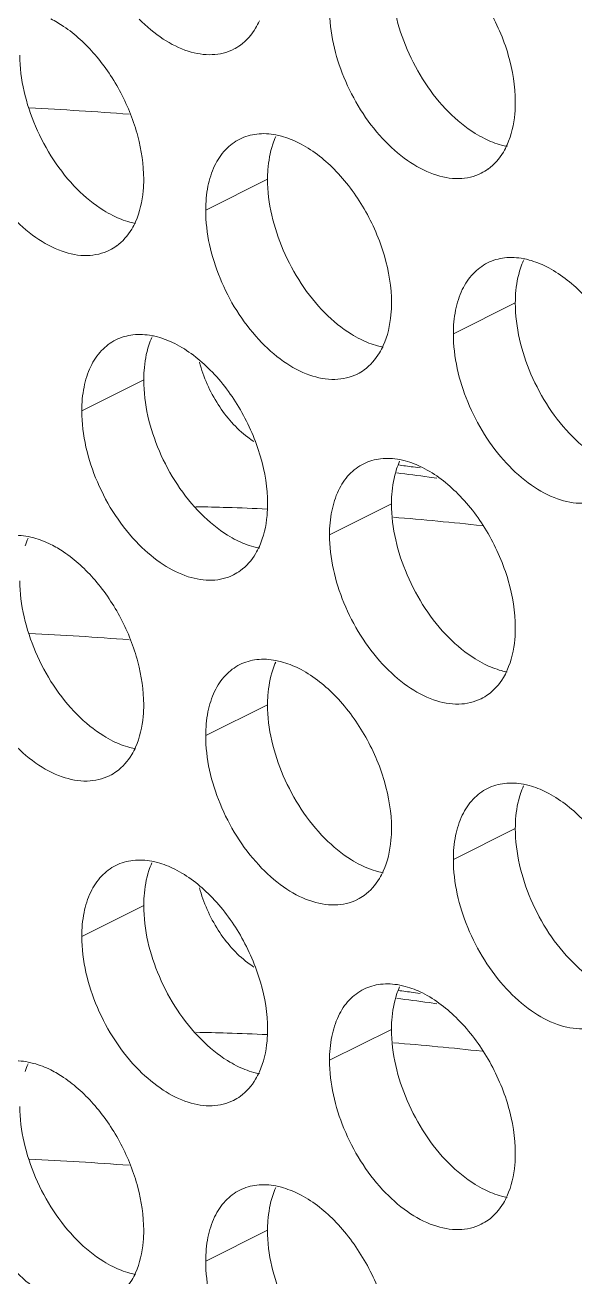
# Model space of a CAD drawing. Header units: millimetres. Extents: x 0 to 2524, y 0 to 1785.
# Drawn here: x 1854.42 to 1859.44, y 850.55 to 861.98 of the extents above; entities that cross this region are included whole.
import ezdxf

# ---------------------------------------------------------------- set-up
doc = ezdxf.new("R2010")
doc.units = ezdxf.units.MM
doc.header["$LTSCALE"] = 0.1
doc.layers.add('标注', color=251, linetype='Continuous', lineweight=9)

msp = doc.modelspace()

# ---------------------------------------------------------------- linework, layer by layer
at = {"layer": '标注'}
for p, q in [((1856.631, 860.575), (1856.066, 860.292)), ((1858.894, 859.444), (1858.328, 859.161)), ((1855.5, 858.741), (1854.934, 858.458)), ((1857.961, 857.946), (1858.025, 857.938)), ((1858.106, 857.854), (1858.178, 857.844)), ((1857.763, 857.609), (1857.197, 857.327)), ((1856.631, 855.775), (1856.066, 855.492)), ((1858.894, 854.644), (1858.328, 854.361)), ((1855.5, 853.941), (1854.934, 853.658)), ((1857.961, 853.146), (1858.025, 853.138)), ((1858.106, 853.054), (1858.178, 853.044)), ((1857.763, 852.809), (1857.197, 852.527)), ((1856.631, 850.975), (1856.066, 850.692))]:
    msp.add_line(p, q, dxfattribs=at)
for centre, radius, start, end in [((1856.117, 862.166), 0.453, 296.5256, 305.9034), ((1852.982, 830.34), 30.92, 85.5782, 87.2676), ((1857.376, 860.664), 0.734, 155.8796, 161.7803), ((1858.38, 861.035), 0.453, 296.5256, 305.9034), ((1854.986, 860.332), 0.453, 296.5256, 305.9034), ((1859.639, 859.533), 0.734, 155.8796, 161.7803), ((1856.244, 858.83), 0.734, 155.8796, 161.7803), ((1857.248, 859.2), 0.453, 296.5256, 305.9034), ((1856.953, 858.888), 0.838, 233.0821, 237.7828), ((1858.507, 857.698), 0.734, 155.8796, 161.7803), ((1853.406, 824.387), 33.867, 82.2713, 82.504), ((1853.574, 824.463), 33.697, 82.271, 82.7772), ((1855.293, 827.732), 29.859, 88.1388, 88.6874), ((1855.283, 827.435), 30.157, 87.4456, 88.1385), ((1855.176, 825.806), 31.788, 83.8344, 85.3002), ((1855.113, 856.995), 0.734, 155.8796, 161.7803), ((1856.117, 857.366), 0.453, 296.5256, 305.9034), ((1852.982, 825.54), 30.92, 85.5782, 87.2676), ((1857.376, 855.864), 0.734, 155.8796, 161.7803), ((1858.38, 856.235), 0.453, 296.5256, 305.9034), ((1854.986, 855.532), 0.453, 296.5256, 305.9034), ((1859.639, 854.733), 0.734, 155.8796, 161.7803), ((1856.244, 854.03), 0.734, 155.8796, 161.7803), ((1857.248, 854.4), 0.453, 296.5256, 305.9034), ((1856.953, 854.088), 0.838, 233.0821, 237.7828), ((1858.507, 852.898), 0.734, 155.8796, 161.7803), ((1853.406, 819.587), 33.867, 82.2713, 82.504), ((1853.574, 819.663), 33.697, 82.271, 82.7772), ((1855.293, 822.932), 29.859, 88.1388, 88.6874), ((1855.283, 822.635), 30.157, 87.4456, 88.1385), ((1855.176, 821.006), 31.788, 83.8344, 85.3002), ((1855.113, 852.195), 0.734, 155.8796, 161.7803), ((1856.117, 852.566), 0.453, 296.5256, 305.9034), ((1852.982, 820.74), 30.92, 85.5782, 87.2676), ((1857.376, 851.064), 0.734, 155.8796, 161.7803), ((1858.38, 851.435), 0.453, 296.5256, 305.9034)]:
    msp.add_arc(centre, radius, start, end, dxfattribs=at)
for points, knots in [([(1858.045, 862.742), (1858.166, 862.681), (1858.397, 862.501), (1858.663, 862.143), (1858.844, 861.724), (1858.894, 861.423), (1858.894, 861.278)], [0, 0, 0, 0, 0.229676, 0.488215, 0.753207, 1, 1, 1, 1]), ([(1858.286, 861.187), (1858.125, 861.35), (1857.874, 861.737), (1857.763, 862.188), (1857.763, 862.409)], [0, 0, 0, 0, 0.508684, 1, 1, 1, 1]), ([(1856.319, 861.76), (1856.26, 861.731), (1856.118, 861.697), (1855.892, 861.736), (1855.664, 861.852), (1855.525, 861.968), (1855.458, 862.036)], [0, 0, 0, 0, 0.208571, 0.439041, 0.702839, 1, 1, 1, 1]), ([(1858.582, 860.629), (1858.52, 860.598), (1858.37, 860.564), (1858.132, 860.612), (1857.893, 860.742), (1857.586, 861.02), (1857.3, 861.482), (1857.197, 861.915), (1857.197, 862.127)], [0, 0, 0, 0, 0.090718, 0.191742, 0.308104, 0.439279, 0.725532, 1, 1, 1, 1]), ([(1854.768, 861.97), (1854.875, 861.899), (1855.075, 861.712), (1855.305, 861.368), (1855.458, 860.98), (1855.5, 860.707), (1855.5, 860.575)], [0, 0, 0, 0, 0.237584, 0.49654, 0.757439, 1, 1, 1, 1]), ([(1856.557, 862.021), (1856.546, 861.998), (1856.503, 861.914), (1856.439, 861.84), (1856.383, 861.799)], [0, 0, 0, 0, 0.265525, 1, 1, 1, 1]), ([(1854.892, 860.484), (1854.731, 860.647), (1854.48, 861.034), (1854.369, 861.485), (1854.369, 861.706)], [0, 0, 0, 0, 0.508684, 1, 1, 1, 1]), ([(1855.188, 859.926), (1855.125, 859.895), (1854.975, 859.861), (1854.738, 859.909), (1854.499, 860.039), (1854.191, 860.317), (1853.905, 860.78), (1853.803, 861.212), (1853.803, 861.424)], [0, 0, 0, 0, 0.090718, 0.191742, 0.308104, 0.439279, 0.725532, 1, 1, 1, 1]), ([(1858.894, 861.278), (1858.894, 861.242), (1858.888, 861.11), (1858.859, 860.978), (1858.819, 860.889)], [0, 0, 0, 0, 0.268874, 1, 1, 1, 1]), ([(1858.611, 860.946), (1858.583, 860.96), (1858.465, 861.027), (1858.359, 861.114), (1858.286, 861.187)], [0, 0, 0, 0, 0.235002, 1, 1, 1, 1]), ([(1856.066, 860.292), (1856.066, 860.365), (1856.078, 860.504), (1856.137, 860.694), (1856.236, 860.846), (1856.329, 860.917), (1856.377, 860.941)], [0, 0, 0, 0, 0.289235, 0.54966, 0.782932, 1, 1, 1, 1]), ([(1856.377, 860.941), (1856.426, 860.965), (1856.536, 860.997), (1856.65, 860.99), (1856.706, 860.979)], [0, 0, 0, 0, 0.482538, 1, 1, 1, 1]), ([(1856.631, 860.575), (1856.631, 860.603), (1856.635, 860.711), (1856.654, 860.818), (1856.679, 860.893)], [0, 0, 0, 0, 0.264225, 1, 1, 1, 1]), ([(1856.706, 860.979), (1856.724, 860.976), (1856.795, 860.959), (1856.864, 860.932), (1856.914, 860.907)], [0, 0, 0, 0, 0.238696, 1, 1, 1, 1]), ([(1856.914, 860.907), (1857.035, 860.847), (1857.265, 860.667), (1857.531, 860.308), (1857.713, 859.89), (1857.763, 859.589), (1857.763, 859.444)], [0, 0, 0, 0, 0.229676, 0.488215, 0.753207, 1, 1, 1, 1]), ([(1858.819, 860.874), (1858.802, 860.877), (1858.73, 860.894), (1858.661, 860.921), (1858.611, 860.946)], [0, 0, 0, 0, 0.238696, 1, 1, 1, 1]), ([(1858.819, 860.889), (1858.809, 860.866), (1858.766, 860.782), (1858.702, 860.708), (1858.645, 860.667)], [0, 0, 0, 0, 0.265525, 1, 1, 1, 1]), ([(1855.5, 860.575), (1855.5, 860.539), (1855.494, 860.407), (1855.465, 860.275), (1855.425, 860.186)], [0, 0, 0, 0, 0.268874, 1, 1, 1, 1]), ([(1857.155, 859.353), (1856.994, 859.516), (1856.743, 859.903), (1856.631, 860.354), (1856.631, 860.575)], [0, 0, 0, 0, 0.508684, 1, 1, 1, 1]), ([(1855.217, 860.243), (1855.189, 860.257), (1855.071, 860.324), (1854.965, 860.411), (1854.892, 860.484)], [0, 0, 0, 0, 0.235002, 1, 1, 1, 1]), ([(1855.425, 860.171), (1855.408, 860.174), (1855.336, 860.191), (1855.267, 860.218), (1855.217, 860.243)], [0, 0, 0, 0, 0.238696, 1, 1, 1, 1]), ([(1857.451, 858.795), (1857.388, 858.763), (1857.238, 858.73), (1857, 858.777), (1856.762, 858.908), (1856.454, 859.185), (1856.168, 859.648), (1856.066, 860.081), (1856.066, 860.292)], [0, 0, 0, 0, 0.090718, 0.191742, 0.308104, 0.439279, 0.725532, 1, 1, 1, 1]), ([(1855.425, 860.186), (1855.415, 860.163), (1855.372, 860.079), (1855.308, 860.005), (1855.251, 859.964)], [0, 0, 0, 0, 0.265525, 1, 1, 1, 1]), ([(1858.64, 859.81), (1858.689, 859.834), (1858.799, 859.866), (1858.912, 859.859), (1858.969, 859.848)], [0, 0, 0, 0, 0.482538, 1, 1, 1, 1]), ([(1858.328, 859.161), (1858.328, 859.234), (1858.34, 859.373), (1858.399, 859.563), (1858.499, 859.715), (1858.591, 859.785), (1858.64, 859.81)], [0, 0, 0, 0, 0.289235, 0.54966, 0.782932, 1, 1, 1, 1]), ([(1858.894, 859.444), (1858.894, 859.472), (1858.898, 859.58), (1858.917, 859.687), (1858.941, 859.762)], [0, 0, 0, 0, 0.264225, 1, 1, 1, 1]), ([(1858.969, 859.848), (1858.986, 859.845), (1859.058, 859.828), (1859.127, 859.801), (1859.177, 859.776)], [0, 0, 0, 0, 0.238696, 1, 1, 1, 1]), ([(1859.177, 859.776), (1859.298, 859.715), (1859.528, 859.535), (1859.794, 859.177), (1859.975, 858.758), (1860.025, 858.457), (1860.025, 858.312)], [0, 0, 0, 0, 0.229676, 0.488215, 0.753207, 1, 1, 1, 1]), ([(1857.763, 859.444), (1857.763, 859.408), (1857.757, 859.276), (1857.728, 859.143), (1857.688, 859.055)], [0, 0, 0, 0, 0.268874, 1, 1, 1, 1]), ([(1859.418, 858.222), (1859.256, 858.384), (1859.005, 858.772), (1858.894, 859.222), (1858.894, 859.444)], [0, 0, 0, 0, 0.508684, 1, 1, 1, 1]), ([(1857.48, 859.112), (1857.451, 859.126), (1857.333, 859.192), (1857.228, 859.28), (1857.155, 859.353)], [0, 0, 0, 0, 0.235002, 1, 1, 1, 1]), ([(1854.934, 858.458), (1854.934, 858.531), (1854.946, 858.67), (1855.005, 858.86), (1855.105, 859.012), (1855.197, 859.082), (1855.246, 859.107)], [0, 0, 0, 0, 0.289235, 0.54966, 0.782932, 1, 1, 1, 1]), ([(1855.246, 859.107), (1855.294, 859.131), (1855.405, 859.163), (1855.518, 859.156), (1855.575, 859.145)], [0, 0, 0, 0, 0.482538, 1, 1, 1, 1]), ([(1855.575, 859.145), (1855.592, 859.142), (1855.664, 859.125), (1855.733, 859.098), (1855.783, 859.073)], [0, 0, 0, 0, 0.238696, 1, 1, 1, 1]), ([(1855.783, 859.073), (1855.903, 859.013), (1856.134, 858.832), (1856.4, 858.474), (1856.581, 858.055), (1856.631, 857.754), (1856.631, 857.609)], [0, 0, 0, 0, 0.229676, 0.488215, 0.753207, 1, 1, 1, 1]), ([(1857.687, 859.039), (1857.67, 859.043), (1857.599, 859.059), (1857.53, 859.087), (1857.48, 859.112)], [0, 0, 0, 0, 0.238696, 1, 1, 1, 1]), ([(1859.713, 857.663), (1859.651, 857.632), (1859.501, 857.598), (1859.263, 857.646), (1859.025, 857.777), (1858.717, 858.054), (1858.431, 858.517), (1858.328, 858.949), (1858.328, 859.161)], [0, 0, 0, 0, 0.090718, 0.191742, 0.308104, 0.439279, 0.725532, 1, 1, 1, 1]), ([(1855.5, 858.741), (1855.5, 858.769), (1855.504, 858.877), (1855.522, 858.984), (1855.547, 859.059)], [0, 0, 0, 0, 0.264225, 1, 1, 1, 1]), ([(1857.688, 859.055), (1857.678, 859.032), (1857.634, 858.948), (1857.57, 858.874), (1857.514, 858.833)], [0, 0, 0, 0, 0.265525, 1, 1, 1, 1]), ([(1856.01, 858.903), (1856.045, 858.767), (1856.159, 858.511), (1856.343, 858.298), (1856.45, 858.218)], [0, 0, 0, 0, 0.513788, 1, 1, 1, 1]), ([(1856.024, 857.519), (1855.862, 857.681), (1855.611, 858.069), (1855.5, 858.519), (1855.5, 858.741)], [0, 0, 0, 0, 0.508684, 1, 1, 1, 1]), ([(1855.458, 857.236), (1855.296, 857.399), (1855.045, 857.786), (1854.934, 858.236), (1854.934, 858.458)], [0, 0, 0, 0, 0.508684, 1, 1, 1, 1]), ([(1859.743, 857.98), (1859.714, 857.994), (1859.596, 858.061), (1859.491, 858.148), (1859.418, 858.222)], [0, 0, 0, 0, 0.235002, 1, 1, 1, 1]), ([(1857.197, 857.327), (1857.197, 857.399), (1857.209, 857.538), (1857.268, 857.728), (1857.367, 857.881), (1857.46, 857.951), (1857.509, 857.976)], [0, 0, 0, 0, 0.289235, 0.54966, 0.782932, 1, 1, 1, 1]), ([(1857.509, 857.976), (1857.557, 858), (1857.667, 858.031), (1857.781, 858.025), (1857.838, 858.014)], [0, 0, 0, 0, 0.482538, 1, 1, 1, 1]), ([(1857.763, 857.609), (1857.763, 857.638), (1857.766, 857.745), (1857.785, 857.853), (1857.81, 857.928)], [0, 0, 0, 0, 0.264225, 1, 1, 1, 1]), ([(1857.838, 858.014), (1857.855, 858.01), (1857.927, 857.994), (1857.995, 857.967), (1858.045, 857.942)], [0, 0, 0, 0, 0.238696, 1, 1, 1, 1]), ([(1858.045, 857.942), (1858.166, 857.881), (1858.397, 857.701), (1858.663, 857.343), (1858.844, 856.924), (1858.894, 856.623), (1858.894, 856.478)], [0, 0, 0, 0, 0.229676, 0.488215, 0.753207, 1, 1, 1, 1]), ([(1856.631, 857.609), (1856.631, 857.574), (1856.626, 857.442), (1856.596, 857.309), (1856.557, 857.221)], [0, 0, 0, 0, 0.268874, 1, 1, 1, 1]), ([(1858.286, 856.387), (1858.125, 856.55), (1857.874, 856.937), (1857.763, 857.388), (1857.763, 857.609)], [0, 0, 0, 0, 0.508684, 1, 1, 1, 1]), ([(1856.348, 857.277), (1856.32, 857.291), (1856.202, 857.358), (1856.097, 857.445), (1856.024, 857.519)], [0, 0, 0, 0, 0.235002, 1, 1, 1, 1]), ([(1854.115, 857.273), (1854.163, 857.297), (1854.273, 857.328), (1854.387, 857.322), (1854.444, 857.311)], [0, 0, 0, 0, 0.482538, 1, 1, 1, 1]), ([(1854.444, 857.311), (1854.461, 857.307), (1854.532, 857.291), (1854.601, 857.264), (1854.651, 857.239)], [0, 0, 0, 0, 0.238696, 1, 1, 1, 1]), ([(1856.319, 856.96), (1856.26, 856.931), (1856.118, 856.897), (1855.892, 856.936), (1855.664, 857.052), (1855.525, 857.168), (1855.458, 857.236)], [0, 0, 0, 0, 0.208571, 0.439041, 0.702839, 1, 1, 1, 1]), ([(1856.556, 857.205), (1856.539, 857.208), (1856.467, 857.225), (1856.398, 857.252), (1856.348, 857.277)], [0, 0, 0, 0, 0.238696, 1, 1, 1, 1]), ([(1858.582, 855.829), (1858.52, 855.798), (1858.37, 855.764), (1858.132, 855.812), (1857.893, 855.942), (1857.586, 856.22), (1857.3, 856.682), (1857.197, 857.115), (1857.197, 857.327)], [0, 0, 0, 0, 0.090718, 0.191742, 0.308104, 0.439279, 0.725532, 1, 1, 1, 1]), ([(1854.768, 857.17), (1854.875, 857.099), (1855.075, 856.912), (1855.305, 856.568), (1855.458, 856.18), (1855.5, 855.907), (1855.5, 855.775)], [0, 0, 0, 0, 0.237584, 0.49654, 0.757439, 1, 1, 1, 1]), ([(1856.557, 857.221), (1856.546, 857.198), (1856.503, 857.114), (1856.439, 857.04), (1856.383, 856.999)], [0, 0, 0, 0, 0.265525, 1, 1, 1, 1]), ([(1854.892, 855.684), (1854.731, 855.847), (1854.48, 856.234), (1854.369, 856.685), (1854.369, 856.906)], [0, 0, 0, 0, 0.508684, 1, 1, 1, 1]), ([(1855.188, 855.126), (1855.125, 855.095), (1854.975, 855.061), (1854.738, 855.109), (1854.499, 855.239), (1854.191, 855.517), (1853.905, 855.98), (1853.803, 856.412), (1853.803, 856.624)], [0, 0, 0, 0, 0.090718, 0.191742, 0.308104, 0.439279, 0.725532, 1, 1, 1, 1]), ([(1858.894, 856.478), (1858.894, 856.442), (1858.888, 856.31), (1858.859, 856.178), (1858.819, 856.089)], [0, 0, 0, 0, 0.268874, 1, 1, 1, 1]), ([(1858.611, 856.146), (1858.583, 856.16), (1858.465, 856.227), (1858.359, 856.314), (1858.286, 856.387)], [0, 0, 0, 0, 0.235002, 1, 1, 1, 1]), ([(1856.066, 855.492), (1856.066, 855.565), (1856.078, 855.704), (1856.137, 855.894), (1856.236, 856.046), (1856.329, 856.117), (1856.377, 856.141)], [0, 0, 0, 0, 0.289235, 0.54966, 0.782932, 1, 1, 1, 1]), ([(1856.377, 856.141), (1856.426, 856.165), (1856.536, 856.197), (1856.65, 856.19), (1856.706, 856.179)], [0, 0, 0, 0, 0.482538, 1, 1, 1, 1]), ([(1856.631, 855.775), (1856.631, 855.803), (1856.635, 855.911), (1856.654, 856.018), (1856.679, 856.093)], [0, 0, 0, 0, 0.264225, 1, 1, 1, 1]), ([(1856.706, 856.179), (1856.724, 856.176), (1856.795, 856.159), (1856.864, 856.132), (1856.914, 856.107)], [0, 0, 0, 0, 0.238696, 1, 1, 1, 1]), ([(1856.914, 856.107), (1857.035, 856.047), (1857.265, 855.867), (1857.531, 855.508), (1857.713, 855.09), (1857.763, 854.789), (1857.763, 854.644)], [0, 0, 0, 0, 0.229676, 0.488215, 0.753207, 1, 1, 1, 1]), ([(1858.819, 856.074), (1858.802, 856.077), (1858.73, 856.094), (1858.661, 856.121), (1858.611, 856.146)], [0, 0, 0, 0, 0.238696, 1, 1, 1, 1]), ([(1858.819, 856.089), (1858.809, 856.066), (1858.766, 855.982), (1858.702, 855.908), (1858.645, 855.867)], [0, 0, 0, 0, 0.265525, 1, 1, 1, 1]), ([(1855.5, 855.775), (1855.5, 855.739), (1855.494, 855.607), (1855.465, 855.475), (1855.425, 855.386)], [0, 0, 0, 0, 0.268874, 1, 1, 1, 1]), ([(1857.155, 854.553), (1856.994, 854.716), (1856.743, 855.103), (1856.631, 855.554), (1856.631, 855.775)], [0, 0, 0, 0, 0.508684, 1, 1, 1, 1]), ([(1855.217, 855.443), (1855.189, 855.457), (1855.071, 855.524), (1854.965, 855.611), (1854.892, 855.684)], [0, 0, 0, 0, 0.235002, 1, 1, 1, 1]), ([(1855.425, 855.371), (1855.408, 855.374), (1855.336, 855.391), (1855.267, 855.418), (1855.217, 855.443)], [0, 0, 0, 0, 0.238696, 1, 1, 1, 1]), ([(1857.451, 853.995), (1857.388, 853.963), (1857.238, 853.93), (1857, 853.977), (1856.762, 854.108), (1856.454, 854.385), (1856.168, 854.848), (1856.066, 855.281), (1856.066, 855.492)], [0, 0, 0, 0, 0.090718, 0.191742, 0.308104, 0.439279, 0.725532, 1, 1, 1, 1]), ([(1855.425, 855.386), (1855.415, 855.363), (1855.372, 855.279), (1855.308, 855.205), (1855.251, 855.164)], [0, 0, 0, 0, 0.265525, 1, 1, 1, 1]), ([(1858.64, 855.01), (1858.689, 855.034), (1858.799, 855.066), (1858.912, 855.059), (1858.969, 855.048)], [0, 0, 0, 0, 0.482538, 1, 1, 1, 1]), ([(1858.328, 854.361), (1858.328, 854.434), (1858.34, 854.573), (1858.399, 854.763), (1858.499, 854.915), (1858.591, 854.985), (1858.64, 855.01)], [0, 0, 0, 0, 0.289235, 0.54966, 0.782932, 1, 1, 1, 1]), ([(1858.894, 854.644), (1858.894, 854.672), (1858.898, 854.78), (1858.917, 854.887), (1858.941, 854.962)], [0, 0, 0, 0, 0.264225, 1, 1, 1, 1]), ([(1858.969, 855.048), (1858.986, 855.045), (1859.058, 855.028), (1859.127, 855.001), (1859.177, 854.976)], [0, 0, 0, 0, 0.238696, 1, 1, 1, 1]), ([(1859.177, 854.976), (1859.298, 854.915), (1859.528, 854.735), (1859.794, 854.377), (1859.975, 853.958), (1860.025, 853.657), (1860.025, 853.512)], [0, 0, 0, 0, 0.229676, 0.488215, 0.753207, 1, 1, 1, 1]), ([(1857.763, 854.644), (1857.763, 854.608), (1857.757, 854.476), (1857.728, 854.343), (1857.688, 854.255)], [0, 0, 0, 0, 0.268874, 1, 1, 1, 1]), ([(1859.418, 853.422), (1859.256, 853.584), (1859.005, 853.972), (1858.894, 854.422), (1858.894, 854.644)], [0, 0, 0, 0, 0.508684, 1, 1, 1, 1]), ([(1857.48, 854.312), (1857.451, 854.326), (1857.333, 854.392), (1857.228, 854.48), (1857.155, 854.553)], [0, 0, 0, 0, 0.235002, 1, 1, 1, 1]), ([(1854.934, 853.658), (1854.934, 853.731), (1854.946, 853.87), (1855.005, 854.06), (1855.105, 854.212), (1855.197, 854.282), (1855.246, 854.307)], [0, 0, 0, 0, 0.289235, 0.54966, 0.782932, 1, 1, 1, 1]), ([(1855.246, 854.307), (1855.294, 854.331), (1855.405, 854.363), (1855.518, 854.356), (1855.575, 854.345)], [0, 0, 0, 0, 0.482538, 1, 1, 1, 1]), ([(1855.5, 853.941), (1855.5, 853.969), (1855.504, 854.077), (1855.522, 854.184), (1855.547, 854.259)], [0, 0, 0, 0, 0.264225, 1, 1, 1, 1]), ([(1855.575, 854.345), (1855.592, 854.342), (1855.664, 854.325), (1855.733, 854.298), (1855.783, 854.273)], [0, 0, 0, 0, 0.238696, 1, 1, 1, 1]), ([(1855.783, 854.273), (1855.903, 854.213), (1856.134, 854.032), (1856.4, 853.674), (1856.581, 853.255), (1856.631, 852.954), (1856.631, 852.809)], [0, 0, 0, 0, 0.229676, 0.488215, 0.753207, 1, 1, 1, 1]), ([(1857.687, 854.239), (1857.67, 854.243), (1857.599, 854.259), (1857.53, 854.287), (1857.48, 854.312)], [0, 0, 0, 0, 0.238696, 1, 1, 1, 1]), ([(1859.713, 852.863), (1859.651, 852.832), (1859.501, 852.798), (1859.263, 852.846), (1859.025, 852.977), (1858.717, 853.254), (1858.431, 853.717), (1858.328, 854.149), (1858.328, 854.361)], [0, 0, 0, 0, 0.090718, 0.191742, 0.308104, 0.439279, 0.725532, 1, 1, 1, 1]), ([(1857.688, 854.255), (1857.678, 854.232), (1857.634, 854.148), (1857.57, 854.074), (1857.514, 854.033)], [0, 0, 0, 0, 0.265525, 1, 1, 1, 1]), ([(1856.01, 854.103), (1856.045, 853.967), (1856.159, 853.711), (1856.343, 853.498), (1856.45, 853.418)], [0, 0, 0, 0, 0.513788, 1, 1, 1, 1]), ([(1856.024, 852.719), (1855.862, 852.881), (1855.611, 853.269), (1855.5, 853.719), (1855.5, 853.941)], [0, 0, 0, 0, 0.508684, 1, 1, 1, 1]), ([(1855.458, 852.436), (1855.296, 852.599), (1855.045, 852.986), (1854.934, 853.436), (1854.934, 853.658)], [0, 0, 0, 0, 0.508684, 1, 1, 1, 1]), ([(1859.743, 853.18), (1859.714, 853.194), (1859.596, 853.261), (1859.491, 853.348), (1859.418, 853.422)], [0, 0, 0, 0, 0.235002, 1, 1, 1, 1]), ([(1857.197, 852.527), (1857.197, 852.599), (1857.209, 852.738), (1857.268, 852.928), (1857.367, 853.081), (1857.46, 853.151), (1857.509, 853.176)], [0, 0, 0, 0, 0.289235, 0.54966, 0.782932, 1, 1, 1, 1]), ([(1857.509, 853.176), (1857.557, 853.2), (1857.667, 853.231), (1857.781, 853.225), (1857.838, 853.214)], [0, 0, 0, 0, 0.482538, 1, 1, 1, 1]), ([(1857.763, 852.809), (1857.763, 852.838), (1857.766, 852.945), (1857.785, 853.053), (1857.81, 853.128)], [0, 0, 0, 0, 0.264225, 1, 1, 1, 1]), ([(1857.838, 853.214), (1857.855, 853.21), (1857.927, 853.194), (1857.995, 853.167), (1858.045, 853.142)], [0, 0, 0, 0, 0.238696, 1, 1, 1, 1]), ([(1858.045, 853.142), (1858.166, 853.081), (1858.397, 852.901), (1858.663, 852.543), (1858.844, 852.124), (1858.894, 851.823), (1858.894, 851.678)], [0, 0, 0, 0, 0.229676, 0.488215, 0.753207, 1, 1, 1, 1]), ([(1856.631, 852.809), (1856.631, 852.774), (1856.626, 852.642), (1856.596, 852.509), (1856.557, 852.421)], [0, 0, 0, 0, 0.268874, 1, 1, 1, 1]), ([(1858.286, 851.587), (1858.125, 851.75), (1857.874, 852.137), (1857.763, 852.588), (1857.763, 852.809)], [0, 0, 0, 0, 0.508684, 1, 1, 1, 1]), ([(1856.348, 852.477), (1856.32, 852.491), (1856.202, 852.558), (1856.097, 852.645), (1856.024, 852.719)], [0, 0, 0, 0, 0.235002, 1, 1, 1, 1]), ([(1854.115, 852.473), (1854.163, 852.497), (1854.273, 852.528), (1854.387, 852.522), (1854.444, 852.511)], [0, 0, 0, 0, 0.482538, 1, 1, 1, 1]), ([(1854.444, 852.511), (1854.461, 852.507), (1854.532, 852.491), (1854.601, 852.464), (1854.651, 852.439)], [0, 0, 0, 0, 0.238696, 1, 1, 1, 1]), ([(1856.319, 852.16), (1856.26, 852.131), (1856.118, 852.097), (1855.892, 852.136), (1855.664, 852.252), (1855.525, 852.368), (1855.458, 852.436)], [0, 0, 0, 0, 0.208571, 0.439041, 0.702839, 1, 1, 1, 1]), ([(1856.556, 852.405), (1856.539, 852.408), (1856.467, 852.425), (1856.398, 852.452), (1856.348, 852.477)], [0, 0, 0, 0, 0.238696, 1, 1, 1, 1]), ([(1858.582, 851.029), (1858.52, 850.998), (1858.37, 850.964), (1858.132, 851.012), (1857.893, 851.142), (1857.586, 851.42), (1857.3, 851.882), (1857.197, 852.315), (1857.197, 852.527)], [0, 0, 0, 0, 0.090718, 0.191742, 0.308104, 0.439279, 0.725532, 1, 1, 1, 1]), ([(1854.768, 852.37), (1854.875, 852.299), (1855.075, 852.112), (1855.305, 851.768), (1855.458, 851.38), (1855.5, 851.107), (1855.5, 850.975)], [0, 0, 0, 0, 0.237584, 0.49654, 0.757439, 1, 1, 1, 1]), ([(1856.557, 852.421), (1856.546, 852.398), (1856.503, 852.314), (1856.439, 852.24), (1856.383, 852.199)], [0, 0, 0, 0, 0.265525, 1, 1, 1, 1]), ([(1854.892, 850.884), (1854.731, 851.047), (1854.48, 851.434), (1854.369, 851.885), (1854.369, 852.106)], [0, 0, 0, 0, 0.508684, 1, 1, 1, 1]), ([(1855.188, 850.326), (1855.125, 850.295), (1854.975, 850.261), (1854.738, 850.309), (1854.499, 850.439), (1854.191, 850.717), (1853.905, 851.18), (1853.803, 851.612), (1853.803, 851.824)], [0, 0, 0, 0, 0.090718, 0.191742, 0.308104, 0.439279, 0.725532, 1, 1, 1, 1]), ([(1858.894, 851.678), (1858.894, 851.642), (1858.888, 851.51), (1858.859, 851.378), (1858.819, 851.289)], [0, 0, 0, 0, 0.268874, 1, 1, 1, 1]), ([(1858.611, 851.346), (1858.583, 851.36), (1858.465, 851.427), (1858.359, 851.514), (1858.286, 851.587)], [0, 0, 0, 0, 0.235002, 1, 1, 1, 1]), ([(1856.066, 850.692), (1856.066, 850.765), (1856.078, 850.904), (1856.137, 851.094), (1856.236, 851.246), (1856.329, 851.317), (1856.377, 851.341)], [0, 0, 0, 0, 0.289235, 0.54966, 0.782932, 1, 1, 1, 1]), ([(1856.377, 851.341), (1856.426, 851.365), (1856.536, 851.397), (1856.65, 851.39), (1856.706, 851.379)], [0, 0, 0, 0, 0.482538, 1, 1, 1, 1]), ([(1856.631, 850.975), (1856.631, 851.003), (1856.635, 851.111), (1856.654, 851.218), (1856.679, 851.293)], [0, 0, 0, 0, 0.264225, 1, 1, 1, 1]), ([(1856.706, 851.379), (1856.724, 851.376), (1856.795, 851.359), (1856.864, 851.332), (1856.914, 851.307)], [0, 0, 0, 0, 0.238696, 1, 1, 1, 1]), ([(1856.914, 851.307), (1857.035, 851.247), (1857.265, 851.067), (1857.531, 850.708), (1857.713, 850.29), (1857.763, 849.989), (1857.763, 849.844)], [0, 0, 0, 0, 0.229676, 0.488215, 0.753207, 1, 1, 1, 1]), ([(1858.819, 851.274), (1858.802, 851.277), (1858.73, 851.294), (1858.661, 851.321), (1858.611, 851.346)], [0, 0, 0, 0, 0.238696, 1, 1, 1, 1]), ([(1858.819, 851.289), (1858.809, 851.266), (1858.766, 851.182), (1858.702, 851.108), (1858.645, 851.067)], [0, 0, 0, 0, 0.265525, 1, 1, 1, 1]), ([(1855.5, 850.975), (1855.5, 850.939), (1855.494, 850.807), (1855.465, 850.675), (1855.425, 850.586)], [0, 0, 0, 0, 0.268874, 1, 1, 1, 1]), ([(1857.155, 849.753), (1856.994, 849.916), (1856.743, 850.303), (1856.631, 850.754), (1856.631, 850.975)], [0, 0, 0, 0, 0.508684, 1, 1, 1, 1]), ([(1855.217, 850.643), (1855.189, 850.657), (1855.071, 850.724), (1854.965, 850.811), (1854.892, 850.884)], [0, 0, 0, 0, 0.235002, 1, 1, 1, 1]), ([(1855.425, 850.571), (1855.408, 850.574), (1855.336, 850.591), (1855.267, 850.618), (1855.217, 850.643)], [0, 0, 0, 0, 0.238696, 1, 1, 1, 1]), ([(1857.451, 849.195), (1857.388, 849.163), (1857.238, 849.13), (1857, 849.177), (1856.762, 849.308), (1856.454, 849.585), (1856.168, 850.048), (1856.066, 850.481), (1856.066, 850.692)], [0, 0, 0, 0, 0.090718, 0.191742, 0.308104, 0.439279, 0.725532, 1, 1, 1, 1]), ([(1855.425, 850.586), (1855.415, 850.563), (1855.372, 850.479), (1855.308, 850.405), (1855.251, 850.364)], [0, 0, 0, 0, 0.265525, 1, 1, 1, 1])]:
    msp.add_open_spline(points, degree=3, knots=knots, dxfattribs=at)
for points in [[(1854.651, 862.039), (1854.692, 862.018), (1854.731, 861.995), (1854.768, 861.97)], [(1854.651, 857.239), (1854.692, 857.218), (1854.731, 857.195), (1854.768, 857.17)], [(1854.651, 852.439), (1854.692, 852.418), (1854.731, 852.395), (1854.768, 852.37)]]:
    msp.add_open_spline(points, degree=3, dxfattribs=at)

doc.saveas('drawing.dxf')
